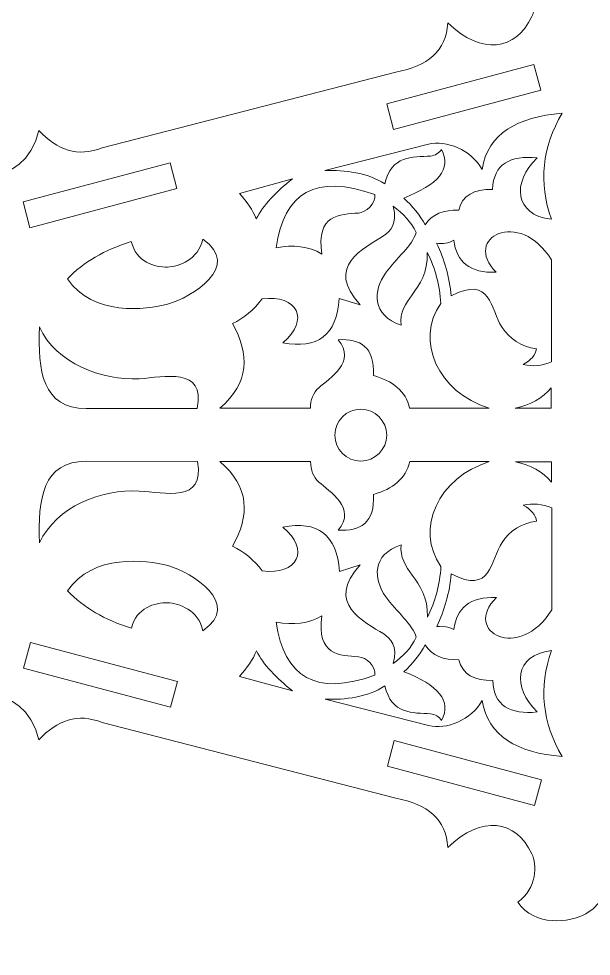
# Model space of a CAD drawing. Header units: centimetres. Extents: x -26.2 to 23.2, y -17.3 to 12.7.
# Drawn here: x -15.85 to -8.33, y -13.72 to -1.4 of the extents above; entities that cross this region are included whole.
import ezdxf

# ---------------------------------------------------------------- set-up
doc = ezdxf.new("R2010")
doc.units = ezdxf.units.CM
doc.header["$MEASUREMENT"] = 0
doc.layers.add('layer 1', color=7, linetype='Continuous')

msp = doc.modelspace()

# ---------------------------------------------------------------- linework, layer by layer
at = {"layer": 'layer 1', "color": 242, "lineweight": 9}
for points, knots in [([(-25.68842, 11.58267), (-25.68842, 11.58267), (-24.76868, 11.59444), (-24.76868, 11.59444), (-24.76868, 11.59444), (-24.76868, 11.59444), (-24.77506, 11.94825), (-24.77506, 11.94825), (-24.77506, 11.94825), (-24.57533, 11.95363), (-24.46562, 12.28731), (-24.78564, 12.33083), (-24.78564, 12.33083), (-24.64067, 12.58653), (-24.392, 12.57609), (-24.25672, 12.35694), (-24.25672, 12.35694), (-23.92633, 12.71268), (-23.56052, 12.698), (-23.29648, 12.37034), (-23.29648, 12.37034), (-23.14371, 12.60397), (-22.91977, 12.58457), (-22.78203, 12.37145), (-22.78203, 12.37145), (-23.08507, 12.3346), (-23.0726, 11.99253), (-22.78486, 11.98418), (-22.78486, 11.98418), (-22.78486, 11.98418), (-22.77848, 11.63037), (-22.77848, 11.63037), (-22.77848, 11.63037), (-22.77848, 11.63037), (-21.84471, 11.64515), (-21.84471, 11.64515), (-21.84471, 11.64515), (-21.7821, 11.20457), (-21.5178, 10.95091), (-21.31634, 10.82923), (-21.31634, 10.82923), (-20.90784, 10.58251), (-20.55741, 10.85912), (-20.48422, 10.9804), (-20.48422, 10.9804), (-20.21795, 10.68177), (-20.43209, 10.27624), (-20.69476, 10.24133), (-20.69476, 10.24133), (-20.47793, 10.05773), (-20.27872, 9.768), (-20.14718, 9.48609), (-20.14718, 9.48609), (-20.01917, 9.2117), (-19.92671, 8.91823), (-19.9174, 8.45721), (-19.9174, 8.45721), (-19.89791, 7.49319), (-20.34742, 6.95731), (-20.38053, 6.02685), (-20.38053, 6.02685), (-20.41802, 4.97362), (-19.74645, 3.88275), (-19.18205, 3.34979), (-19.18205, 3.34979), (-18.37197, 2.58485), (-18.41321, 3.37431), (-18.41342, 3.46185), (-18.41342, 3.46185), (-18.14548, 3.44319), (-18.0394, 3.38956), (-17.91772, 3.22202), (-17.91772, 3.22202), (-17.72153, 2.95186), (-17.93809, 2.62671), (-18.02, 2.55798), (-18.02, 2.55798), (-17.73861, 2.39662), (-17.66626, 2.28657), (-17.51903, 2.11288), (-17.51903, 2.11288), (-17.42113, 1.99738), (-17.29593, 1.71386), (-17.14541, 1.2712), (-17.14541, 1.2712), (-17.08741, 1.10064), (-17.04203, 0.84229), (-16.87727, 0.75601), (-16.87727, 0.75601), (-16.59882, 0.61018), (-16.35077, 0.82958), (-16.32085, 1.1004), (-16.32085, 1.1004), (-16.25187, 1.07441), (-16.14054, 0.99963), (-16.06827, 0.92069), (-16.06827, 0.92069), (-15.97006, 0.81338), (-15.97217, 0.66837), (-16.08843, 0.5729), (-16.08843, 0.5729), (-16.11032, 0.55491), (-16.26414, 0.45156), (-16.28966, 0.43661), (-16.28966, 0.43661), (-16.08037, 0.40942), (-15.81298, 0.33017), (-15.61864, 0.10549), (-15.61864, 0.10549), (-15.80607, -0.125), (-16.07091, -0.21234), (-16.27929, -0.24588), (-16.27929, -0.24588), (-16.25332, -0.26005), (-16.09644, -0.35867), (-16.07401, -0.37599), (-16.07401, -0.37599), (-15.9549, -0.46788), (-15.94838, -0.61276), (-16.04329, -0.723), (-16.04329, -0.723), (-16.11313, -0.80411), (-16.22213, -0.88223), (-16.29028, -0.91031), (-16.29028, -0.91031), (-16.32842, -0.64052), (-16.58303, -0.42876), (-16.85692, -0.58299), (-16.85692, -0.58299), (-17.01898, -0.67424), (-17.05647, -0.93384), (-17.10927, -1.1061), (-17.10927, -1.1061), (-17.24627, -1.55312), (-17.36282, -1.84032), (-17.45714, -1.95874), (-17.45714, -1.95874), (-17.59902, -2.13682), (-17.66799, -2.24903), (-17.94435, -2.41886), (-17.94435, -2.41886), (-17.86038, -2.48504), (-17.63405, -2.80348), (-17.82194, -3.07949), (-17.82194, -3.07949), (-17.93846, -3.25066), (-18.0429, -3.30747), (-18.31011, -3.33427), (-18.31011, -3.33427), (-18.31256, -3.24676), (-18.29534, -2.45641), (-19.0818, -3.24562), (-19.0818, -3.24562), (-19.62974, -3.79549), (-20.2678, -4.90627), (-20.19835, -5.95787), (-20.19835, -5.95787), (-20.13697, -6.88692), (-19.67138, -7.40888), (-19.66156, -8.37304), (-19.66156, -8.37304), (-19.65686, -8.83412), (-19.74035, -9.13027), (-19.85996, -9.40843), (-19.85996, -9.40843), (-19.98285, -9.6942), (-20.17319, -9.98985), (-20.38434, -10.17997), (-20.38434, -10.17997), (-20.12072, -10.20688), (-19.89436, -10.60571), (-20.15143, -10.91229), (-20.15143, -10.91229), (-20.22827, -10.7933), (-20.58695, -10.52745), (-20.98775, -10.78648), (-20.98775, -10.78648), (-21.18544, -10.91423), (-21.37856, -11.14079), (-21.42774, -11.58306), (-21.42774, -11.58306), (-21.42774, -11.58306), (-22.36194, -11.58493), (-22.36194, -11.58493), (-22.36194, -11.58493), (-22.36194, -11.58493), (-22.35556, -11.93875), (-22.35556, -11.93875), (-22.35556, -11.93875), (-22.64291, -11.95584), (-22.64699, -12.29814), (-22.34299, -12.32577), (-22.34299, -12.32577), (-22.47417, -12.54298), (-22.69741, -12.56918), (-22.85722, -12.34029), (-22.85722, -12.34029), (-23.11117, -12.67583), (-23.47637, -12.70163), (-23.81741, -12.35608), (-23.81741, -12.35608), (-23.94597, -12.57925), (-24.1942, -12.59724), (-24.3469, -12.34607), (-24.3469, -12.34607), (-24.02833, -12.29283), (-24.14594, -11.97397), (-24.34576, -11.97466), (-24.34576, -11.97466), (-24.34576, -11.97466), (-24.35215, -11.62085), (-24.35215, -11.62085), (-24.35215, -11.62085), (-24.35215, -11.62085), (-25.27157, -11.63744), (-25.27157, -11.63744), (-25.27157, -11.63744), (-25.77888, -10.62031), (-25.78549, -9.75529), (-25.65013, -9.09564), (-25.65013, -9.09564), (-25.49557, -8.34236), (-25.18401, -7.77715), (-24.769, -7.37015), (-24.769, -7.37015), (-23.78903, -6.40911), (-21.78032, -5.89465), (-22.92125, -3.48622), (-22.92125, -3.48622), (-22.01978, -3.34559), (-21.37814, -2.94802), (-20.96215, -2.40992), (-20.96215, -2.40992), (-20.4019, -1.68519), (-20.1543, -0.79933), (-20.59822, 0.03266), (-20.59822, 0.03266), (-20.17994, 0.87782), (-20.45449, 1.7557), (-21.03666, 2.46297), (-21.03666, 2.46297), (-21.4689, 2.98811), (-22.1224, 3.36587), (-23.02774, 3.47887), (-23.02774, 3.47887), (-21.96098, 5.92106), (-23.98448, 6.37387), (-24.99336, 7.30451), (-24.99336, 7.30451), (-25.42062, 7.69863), (-25.74934, 8.25405), (-25.92684, 9.00225), (-25.92684, 9.00225), (-26.08228, 9.65744), (-26.16439, 10.55051), (-25.68842, 11.58267)], [0, 0, 0, 0, 0.01538462, 0.01538462, 0.01538462, 0.01538462, 0.03076923, 0.03076923, 0.03076923, 0.03076923, 0.04615385, 0.04615385, 0.04615385, 0.04615385, 0.06153846, 0.06153846, 0.06153846, 0.06153846, 0.07692308, 0.07692308, 0.07692308, 0.07692308, 0.09230769, 0.09230769, 0.09230769, 0.09230769, 0.10769231, 0.10769231, 0.10769231, 0.10769231, 0.12307692, 0.12307692, 0.12307692, 0.12307692, 0.13846154, 0.13846154, 0.13846154, 0.13846154, 0.15384615, 0.15384615, 0.15384615, 0.15384615, 0.16923077, 0.16923077, 0.16923077, 0.16923077, 0.18461538, 0.18461538, 0.18461538, 0.18461538, 0.2, 0.2, 0.2, 0.2, 0.21538462, 0.21538462, 0.21538462, 0.21538462, 0.23076923, 0.23076923, 0.23076923, 0.23076923, 0.24615385, 0.24615385, 0.24615385, 0.24615385, 0.26153846, 0.26153846, 0.26153846, 0.26153846, 0.27692308, 0.27692308, 0.27692308, 0.27692308, 0.29230769, 0.29230769, 0.29230769, 0.29230769, 0.30769231, 0.30769231, 0.30769231, 0.30769231, 0.32307692, 0.32307692, 0.32307692, 0.32307692, 0.33846154, 0.33846154, 0.33846154, 0.33846154, 0.35384615, 0.35384615, 0.35384615, 0.35384615, 0.36923077, 0.36923077, 0.36923077, 0.36923077, 0.38461538, 0.38461538, 0.38461538, 0.38461538, 0.4, 0.4, 0.4, 0.4, 0.41538462, 0.41538462, 0.41538462, 0.41538462, 0.43076923, 0.43076923, 0.43076923, 0.43076923, 0.44615385, 0.44615385, 0.44615385, 0.44615385, 0.46153846, 0.46153846, 0.46153846, 0.46153846, 0.47692308, 0.47692308, 0.47692308, 0.47692308, 0.49230769, 0.49230769, 0.49230769, 0.49230769, 0.50769231, 0.50769231, 0.50769231, 0.50769231, 0.52307692, 0.52307692, 0.52307692, 0.52307692, 0.53846154, 0.53846154, 0.53846154, 0.53846154, 0.55384615, 0.55384615, 0.55384615, 0.55384615, 0.56923077, 0.56923077, 0.56923077, 0.56923077, 0.58461538, 0.58461538, 0.58461538, 0.58461538, 0.6, 0.6, 0.6, 0.6, 0.61538462, 0.61538462, 0.61538462, 0.61538462, 0.63076923, 0.63076923, 0.63076923, 0.63076923, 0.64615385, 0.64615385, 0.64615385, 0.64615385, 0.66153846, 0.66153846, 0.66153846, 0.66153846, 0.67692308, 0.67692308, 0.67692308, 0.67692308, 0.69230769, 0.69230769, 0.69230769, 0.69230769, 0.70769231, 0.70769231, 0.70769231, 0.70769231, 0.72307692, 0.72307692, 0.72307692, 0.72307692, 0.73846154, 0.73846154, 0.73846154, 0.73846154, 0.75384615, 0.75384615, 0.75384615, 0.75384615, 0.76923077, 0.76923077, 0.76923077, 0.76923077, 0.78461538, 0.78461538, 0.78461538, 0.78461538, 0.8, 0.8, 0.8, 0.8, 0.81538462, 0.81538462, 0.81538462, 0.81538462, 0.83076923, 0.83076923, 0.83076923, 0.83076923, 0.84615385, 0.84615385, 0.84615385, 0.84615385, 0.86153846, 0.86153846, 0.86153846, 0.86153846, 0.87692308, 0.87692308, 0.87692308, 0.87692308, 0.89230769, 0.89230769, 0.89230769, 0.89230769, 0.90769231, 0.90769231, 0.90769231, 0.90769231, 0.92307692, 0.92307692, 0.92307692, 0.92307692, 0.93846154, 0.93846154, 0.93846154, 0.93846154, 0.95384615, 0.95384615, 0.95384615, 0.95384615, 0.96923077, 0.96923077, 0.96923077, 0.96923077, 1, 1, 1, 1]), ([(-17.42366, -6.87285), (-17.42366, -6.87285), (-17.10451, -6.22602), (-17.10451, -6.22602), (-17.10451, -6.22602), (-17.24786, -6.10115), (-17.52272, -5.78415), (-17.33263, -5.4789), (-17.33263, -5.4789), (-17.13137, -5.15574), (-17.03047, -4.99734), (-17.07357, -4.7048), (-17.07357, -4.7048), (-17.10806, -4.47069), (-17.34106, -4.25549), (-17.70561, -4.25341), (-17.70561, -4.25341), (-17.70561, -4.25341), (-17.70561, -2.42116), (-17.70561, -2.42116), (-17.70561, -2.42116), (-17.51867, -2.40124), (-17.27119, -2.39665), (-17.1032, -2.54837), (-17.1032, -2.54837), (-16.9689, -2.66966), (-16.88665, -2.79445), (-16.85369, -2.9163), (-16.85369, -2.9163), (-16.68022, -3.55752), (-15.78228, -3.69007), (-15.5815, -2.86972), (-15.5815, -2.86972), (-15.34011, -3.12954), (-15.07183, -3.2263), (-14.74888, -3.09585), (-14.74888, -3.09585), (-14.74888, -3.09585), (-10.89257, -2.10366), (-10.89257, -2.10366), (-10.89257, -2.10366), (-10.4801, -2.02353), (-10.22685, -1.82662), (-10.21126, -1.45543), (-10.21126, -1.45543), (-9.76128, -1.88879), (-9.31692, -1.815), (-9.10587, -1.37278), (-9.10587, -1.37278), (-9.03833, -1.23127), (-9.0322, -0.92292), (-9.29101, -0.73527), (-9.29101, -0.73527), (-9.0736, -0.41383), (-8.60571, -0.46551), (-8.39626, -0.58468), (-8.39626, -0.58468), (-7.83002, -0.90683), (-8.30358, -1.61953), (-7.96907, -1.59091), (-7.96907, -1.59091), (-7.88062, -1.58334), (-7.78954, -1.55433), (-7.69523, -1.49679), (-7.69523, -1.49679), (-7.48714, -1.39015), (-7.29569, -1.283), (-7.08639, -1.18429), (-7.08639, -1.18429), (-6.79229, -1.0456), (-6.49584, -0.9015), (-6.17192, -0.83733), (-6.17192, -0.83733), (-6.08531, -0.82017), (-5.99342, -0.80505), (-5.90284, -0.79131), (-5.90284, -0.79131), (-5.6814, -0.75772), (-5.53044, -0.64088), (-5.50045, -0.46194), (-5.50045, -0.46194), (-5.48125, -0.34737), (-5.49806, -0.21612), (-5.63396, -0.04653), (-5.63396, -0.04653), (-5.26893, -0.02586), (-4.9434, -0.34004), (-4.94438, -0.74768), (-4.94438, -0.74768), (-4.06831, -0.78374), (-3.47167, -1.11164), (-3.01471, -1.5688), (-3.01471, -1.5688), (-2.54198, -2.04172), (-2.18694, -2.65821), (-1.8471, -2.74405), (-1.8471, -2.74405), (-1.96453, -2.54364), (-1.87782, -2.32716), (-1.78342, -2.24453), (-1.78342, -2.24453), (-1.67003, -2.14527), (-1.493, -2.13592), (-1.4093, -2.15968), (-1.4093, -2.15968), (-1.30216, -2.1901), (-1.21073, -2.28445), (-1.17677, -2.34386), (-1.17677, -2.34386), (-1.11014, -2.46043), (-1.11394, -2.66425), (-1.13843, -2.7454), (-1.13843, -2.7454), (-1.17162, -2.85537), (-1.26101, -2.97746), (-1.31573, -3.0201), (-1.31573, -3.0201), (-1.52036, -3.17958), (-1.70074, -3.1979), (-1.94962, -3.18847), (-1.94962, -3.18847), (-1.38406, -4.05657), (-0.40731, -4.581), (0.64885, -4.5349), (0.64885, -4.5349), (0.92675, -4.52277), (1.16836, -4.48518), (1.33437, -4.42818), (1.33437, -4.42818), (1.50225, -4.37054), (1.68657, -4.22679), (1.67459, -4.1146), (1.67459, -4.1146), (1.66696, -4.04314), (1.54823, -3.96956), (1.33866, -3.97974), (1.33866, -3.97974), (1.50844, -3.67161), (1.79154, -3.57034), (2.00303, -3.63809), (2.00303, -3.63809), (2.21918, -3.70733), (2.39223, -3.91944), (2.39616, -4.25093), (2.39616, -4.25093), (2.71893, -4.1322), (3.20021, -4.15682), (3.51355, -4.27928), (3.51355, -4.27928), (3.86469, -4.41651), (4.1358, -4.68394), (4.29801, -5.02922), (4.29801, -5.02922), (4.4384, -5.32806), (4.34964, -5.63378), (4.48354, -5.86587), (4.48354, -5.86587), (4.58762, -6.04627), (4.73297, -6.1594), (4.94679, -6.17739), (4.94679, -6.17739), (5.10301, -6.19053), (5.27288, -6.0725), (5.42894, -5.82774), (5.42894, -5.82774), (5.61896, -6.03355), (5.60106, -6.27897), (5.42067, -6.55535), (5.42067, -6.55535), (5.70006, -6.56158), (5.9323, -6.65492), (6.09702, -6.87285), (6.09702, -6.87285), (5.9323, -7.09078), (5.70006, -7.18412), (5.42067, -7.19035), (5.42067, -7.19035), (5.60106, -7.46673), (5.61896, -7.71215), (5.42894, -7.91796), (5.42894, -7.91796), (5.27288, -7.6732), (5.10301, -7.55517), (4.94679, -7.56831), (4.94679, -7.56831), (4.73297, -7.5863), (4.58762, -7.69943), (4.48354, -7.87983), (4.48354, -7.87983), (4.34964, -8.11192), (4.4384, -8.41764), (4.29801, -8.71648), (4.29801, -8.71648), (4.1358, -9.06176), (3.86469, -9.32919), (3.51355, -9.46642), (3.51355, -9.46642), (3.20021, -9.58888), (2.71893, -9.6135), (2.39616, -9.49477), (2.39616, -9.49477), (2.39223, -9.82626), (2.21918, -10.03837), (2.00303, -10.10761), (2.00303, -10.10761), (1.79154, -10.17536), (1.50844, -10.07409), (1.33866, -9.76596), (1.33866, -9.76596), (1.54823, -9.77614), (1.66696, -9.70256), (1.67459, -9.6311), (1.67459, -9.6311), (1.68657, -9.51891), (1.50225, -9.37516), (1.33437, -9.31752), (1.33437, -9.31752), (1.16836, -9.26052), (0.92675, -9.22293), (0.64885, -9.2108), (0.64885, -9.2108), (-0.40731, -9.1647), (-1.38406, -9.68913), (-1.94962, -10.55723), (-1.94962, -10.55723), (-1.70074, -10.5478), (-1.52036, -10.56612), (-1.31573, -10.7256), (-1.31573, -10.7256), (-1.26101, -10.76824), (-1.17162, -10.89033), (-1.13843, -11.0003), (-1.13843, -11.0003), (-1.11394, -11.08145), (-1.11014, -11.28527), (-1.17677, -11.40184), (-1.17677, -11.40184), (-1.21073, -11.46125), (-1.30216, -11.5556), (-1.4093, -11.58602), (-1.4093, -11.58602), (-1.493, -11.60978), (-1.67003, -11.60043), (-1.78342, -11.50117), (-1.78342, -11.50117), (-1.87782, -11.41854), (-1.96453, -11.20206), (-1.8471, -11.00165), (-1.8471, -11.00165), (-2.18694, -11.08749), (-2.54198, -11.70398), (-3.01471, -12.1769), (-3.01471, -12.1769), (-3.47167, -12.63406), (-4.06831, -12.96196), (-4.94438, -12.99802), (-4.94438, -12.99802), (-4.9434, -13.40566), (-5.26893, -13.71984), (-5.63396, -13.69917), (-5.63396, -13.69917), (-5.49806, -13.52958), (-5.48125, -13.39833), (-5.50045, -13.28376), (-5.50045, -13.28376), (-5.53044, -13.10482), (-5.6814, -12.98798), (-5.90284, -12.95439), (-5.90284, -12.95439), (-5.99342, -12.94065), (-6.08531, -12.92553), (-6.17192, -12.90837), (-6.17192, -12.90837), (-6.49584, -12.8442), (-6.79229, -12.7001), (-7.08639, -12.56141), (-7.08639, -12.56141), (-7.29569, -12.4627), (-7.48714, -12.35555), (-7.69523, -12.24891), (-7.69523, -12.24891), (-7.78954, -12.19137), (-7.88062, -12.16236), (-7.96907, -12.15479), (-7.96907, -12.15479), (-8.30358, -12.12617), (-7.83002, -12.83887), (-8.39626, -13.16102), (-8.39626, -13.16102), (-8.60571, -13.28019), (-9.0736, -13.33187), (-9.29101, -13.01043), (-9.29101, -13.01043), (-9.0322, -12.82278), (-9.03833, -12.51443), (-9.10587, -12.37292), (-9.10587, -12.37292), (-9.31692, -11.9307), (-9.76128, -11.85691), (-10.21126, -12.29027), (-10.21126, -12.29027), (-10.22685, -11.91908), (-10.4801, -11.72217), (-10.89257, -11.64204), (-10.89257, -11.64204), (-10.89257, -11.64204), (-14.74888, -10.64985), (-14.74888, -10.64985), (-14.74888, -10.64985), (-15.07183, -10.5194), (-15.34011, -10.61616), (-15.5815, -10.87598), (-15.5815, -10.87598), (-15.78228, -10.05563), (-16.68022, -10.18818), (-16.85369, -10.8294), (-16.85369, -10.8294), (-16.88665, -10.95125), (-16.9689, -11.07604), (-17.1032, -11.19733), (-17.1032, -11.19733), (-17.27119, -11.34905), (-17.51867, -11.34446), (-17.70561, -11.32454), (-17.70561, -11.32454), (-17.70561, -11.32454), (-17.70561, -9.49229), (-17.70561, -9.49229), (-17.70561, -9.49229), (-17.34106, -9.49021), (-17.10806, -9.27501), (-17.07357, -9.0409), (-17.07357, -9.0409), (-17.03047, -8.74836), (-17.13137, -8.58996), (-17.33263, -8.2668), (-17.33263, -8.2668), (-17.52272, -7.96155), (-17.24786, -7.64455), (-17.10451, -7.51968), (-17.10451, -7.51968), (-17.10451, -7.51968), (-17.42366, -6.87285), (-17.42366, -6.87285)], [0, 0, 0, 0, 0.01149425, 0.01149425, 0.01149425, 0.01149425, 0.02298851, 0.02298851, 0.02298851, 0.02298851, 0.03448276, 0.03448276, 0.03448276, 0.03448276, 0.04597701, 0.04597701, 0.04597701, 0.04597701, 0.05747126, 0.05747126, 0.05747126, 0.05747126, 0.06896552, 0.06896552, 0.06896552, 0.06896552, 0.08045977, 0.08045977, 0.08045977, 0.08045977, 0.09195402, 0.09195402, 0.09195402, 0.09195402, 0.10344828, 0.10344828, 0.10344828, 0.10344828, 0.11494253, 0.11494253, 0.11494253, 0.11494253, 0.12643678, 0.12643678, 0.12643678, 0.12643678, 0.13793103, 0.13793103, 0.13793103, 0.13793103, 0.14942529, 0.14942529, 0.14942529, 0.14942529, 0.16091954, 0.16091954, 0.16091954, 0.16091954, 0.17241379, 0.17241379, 0.17241379, 0.17241379, 0.18390805, 0.18390805, 0.18390805, 0.18390805, 0.1954023, 0.1954023, 0.1954023, 0.1954023, 0.20689655, 0.20689655, 0.20689655, 0.20689655, 0.2183908, 0.2183908, 0.2183908, 0.2183908, 0.22988506, 0.22988506, 0.22988506, 0.22988506, 0.24137931, 0.24137931, 0.24137931, 0.24137931, 0.25287356, 0.25287356, 0.25287356, 0.25287356, 0.26436782, 0.26436782, 0.26436782, 0.26436782, 0.27586207, 0.27586207, 0.27586207, 0.27586207, 0.28735632, 0.28735632, 0.28735632, 0.28735632, 0.29885057, 0.29885057, 0.29885057, 0.29885057, 0.31034483, 0.31034483, 0.31034483, 0.31034483, 0.32183908, 0.32183908, 0.32183908, 0.32183908, 0.33333333, 0.33333333, 0.33333333, 0.33333333, 0.34482759, 0.34482759, 0.34482759, 0.34482759, 0.35632184, 0.35632184, 0.35632184, 0.35632184, 0.36781609, 0.36781609, 0.36781609, 0.36781609, 0.37931034, 0.37931034, 0.37931034, 0.37931034, 0.3908046, 0.3908046, 0.3908046, 0.3908046, 0.40229885, 0.40229885, 0.40229885, 0.40229885, 0.4137931, 0.4137931, 0.4137931, 0.4137931, 0.42528736, 0.42528736, 0.42528736, 0.42528736, 0.43678161, 0.43678161, 0.43678161, 0.43678161, 0.44827586, 0.44827586, 0.44827586, 0.44827586, 0.45977011, 0.45977011, 0.45977011, 0.45977011, 0.47126437, 0.47126437, 0.47126437, 0.47126437, 0.48275862, 0.48275862, 0.48275862, 0.48275862, 0.49425287, 0.49425287, 0.49425287, 0.49425287, 0.50574713, 0.50574713, 0.50574713, 0.50574713, 0.51724138, 0.51724138, 0.51724138, 0.51724138, 0.52873563, 0.52873563, 0.52873563, 0.52873563, 0.54022989, 0.54022989, 0.54022989, 0.54022989, 0.55172414, 0.55172414, 0.55172414, 0.55172414, 0.56321839, 0.56321839, 0.56321839, 0.56321839, 0.57471264, 0.57471264, 0.57471264, 0.57471264, 0.5862069, 0.5862069, 0.5862069, 0.5862069, 0.59770115, 0.59770115, 0.59770115, 0.59770115, 0.6091954, 0.6091954, 0.6091954, 0.6091954, 0.62068966, 0.62068966, 0.62068966, 0.62068966, 0.63218391, 0.63218391, 0.63218391, 0.63218391, 0.64367816, 0.64367816, 0.64367816, 0.64367816, 0.65517241, 0.65517241, 0.65517241, 0.65517241, 0.66666667, 0.66666667, 0.66666667, 0.66666667, 0.67816092, 0.67816092, 0.67816092, 0.67816092, 0.68965517, 0.68965517, 0.68965517, 0.68965517, 0.70114943, 0.70114943, 0.70114943, 0.70114943, 0.71264368, 0.71264368, 0.71264368, 0.71264368, 0.72413793, 0.72413793, 0.72413793, 0.72413793, 0.73563218, 0.73563218, 0.73563218, 0.73563218, 0.74712644, 0.74712644, 0.74712644, 0.74712644, 0.75862069, 0.75862069, 0.75862069, 0.75862069, 0.77011494, 0.77011494, 0.77011494, 0.77011494, 0.7816092, 0.7816092, 0.7816092, 0.7816092, 0.79310345, 0.79310345, 0.79310345, 0.79310345, 0.8045977, 0.8045977, 0.8045977, 0.8045977, 0.81609195, 0.81609195, 0.81609195, 0.81609195, 0.82758621, 0.82758621, 0.82758621, 0.82758621, 0.83908046, 0.83908046, 0.83908046, 0.83908046, 0.85057471, 0.85057471, 0.85057471, 0.85057471, 0.86206897, 0.86206897, 0.86206897, 0.86206897, 0.87356322, 0.87356322, 0.87356322, 0.87356322, 0.88505747, 0.88505747, 0.88505747, 0.88505747, 0.89655172, 0.89655172, 0.89655172, 0.89655172, 0.90804598, 0.90804598, 0.90804598, 0.90804598, 0.91954023, 0.91954023, 0.91954023, 0.91954023, 0.93103448, 0.93103448, 0.93103448, 0.93103448, 0.94252874, 0.94252874, 0.94252874, 0.94252874, 0.95402299, 0.95402299, 0.95402299, 0.95402299, 0.96551724, 0.96551724, 0.96551724, 0.96551724, 0.97701149, 0.97701149, 0.97701149, 0.97701149, 1, 1, 1, 1]), ([(-8.98955, -2.34119), (-8.98955, -2.34119), (-10.92199, -2.8566), (-10.92199, -2.8566), (-10.92199, -2.8566), (-10.92199, -2.8566), (-11.01219, -2.51841), (-11.01219, -2.51841), (-11.01219, -2.51841), (-11.01219, -2.51841), (-9.07975, -2.003), (-9.07975, -2.003), (-9.07975, -2.003), (-9.07975, -2.003), (-8.98955, -2.34119), (-8.98955, -2.34119)], [0, 0, 0, 0, 0.2, 0.2, 0.2, 0.2, 0.4, 0.4, 0.4, 0.4, 0.6, 0.6, 0.6, 0.6, 1, 1, 1, 1]), ([(-9.76038, -3.37994), (-9.683, -2.90856), (-9.29758, -2.69212), (-8.70868, -2.64407), (-8.70868, -2.64407), (-8.96848, -3.08645), (-9.0216, -3.54995), (-8.84924, -4.03644), (-8.84924, -4.03644), (-9.3407, -3.97563), (-9.36826, -3.55354), (-9.03609, -3.22864), (-9.03609, -3.22864), (-9.39154, -3.19486), (-9.61002, -3.30789), (-9.6215, -3.64453), (-9.6215, -3.64453), (-9.86582, -3.63619), (-10.01878, -3.7212), (-10.06465, -3.91573), (-10.06465, -3.91573), (-10.26769, -3.90844), (-10.41943, -3.96822), (-10.50783, -4.11086), (-10.50783, -4.11086), (-10.57643, -3.98097), (-10.67402, -3.86485), (-10.78895, -3.75698), (-10.78895, -3.75698), (-10.33822, -3.58422), (-10.15475, -3.37447), (-10.29285, -3.11867), (-10.29285, -3.11867), (-10.32532, -3.16307), (-10.37598, -3.20087), (-10.43738, -3.20475), (-10.43738, -3.20475), (-10.66954, -3.21941), (-10.95454, -3.19269), (-11.037, -3.57136), (-11.037, -3.57136), (-11.26619, -3.42031), (-11.56187, -3.38873), (-11.82414, -3.39649), (-11.82414, -3.39649), (-11.82414, -3.39649), (-10.46312, -3.0494), (-10.46312, -3.0494), (-10.46312, -3.0494), (-10.23295, -2.99071), (-9.90201, -3.12314), (-9.76038, -3.37994)], [0, 0, 0, 0, 0.07142857, 0.07142857, 0.07142857, 0.07142857, 0.14285714, 0.14285714, 0.14285714, 0.14285714, 0.21428571, 0.21428571, 0.21428571, 0.21428571, 0.28571429, 0.28571429, 0.28571429, 0.28571429, 0.35714286, 0.35714286, 0.35714286, 0.35714286, 0.42857143, 0.42857143, 0.42857143, 0.42857143, 0.5, 0.5, 0.5, 0.5, 0.57142857, 0.57142857, 0.57142857, 0.57142857, 0.64285714, 0.64285714, 0.64285714, 0.64285714, 0.71428571, 0.71428571, 0.71428571, 0.71428571, 0.78571429, 0.78571429, 0.78571429, 0.78571429, 0.85714286, 0.85714286, 0.85714286, 0.85714286, 1, 1, 1, 1]), ([(-13.76802, -3.63125), (-13.76802, -3.63125), (-15.70046, -4.14666), (-15.70046, -4.14666), (-15.70046, -4.14666), (-15.70046, -4.14666), (-15.79066, -3.80847), (-15.79066, -3.80847), (-15.79066, -3.80847), (-15.79066, -3.80847), (-13.85822, -3.29306), (-13.85822, -3.29306), (-13.85822, -3.29306), (-13.85822, -3.29306), (-13.76802, -3.63125), (-13.76802, -3.63125)], [0, 0, 0, 0, 0.2, 0.2, 0.2, 0.2, 0.4, 0.4, 0.4, 0.4, 0.6, 0.6, 0.6, 0.6, 1, 1, 1, 1]), ([(-12.46637, -4.40991), (-12.36165, -3.68612), (-11.9449, -3.43042), (-11.1699, -3.71206), (-11.1699, -3.71206), (-11.14989, -3.82991), (-11.28615, -3.9478), (-11.3852, -3.95402), (-11.3852, -3.95402), (-11.62503, -3.96908), (-11.94448, -3.97241), (-11.86444, -4.49259), (-11.86444, -4.49259), (-12.03689, -4.38747), (-12.24102, -4.36951), (-12.46637, -4.40991)], [0, 0, 0, 0, 0.2, 0.2, 0.2, 0.2, 0.4, 0.4, 0.4, 0.4, 0.6, 0.6, 0.6, 0.6, 1, 1, 1, 1]), ([(-12.72604, -4.03052), (-12.63213, -3.85061), (-12.46715, -3.67576), (-12.24979, -3.50465), (-12.24979, -3.50465), (-12.24979, -3.50465), (-12.94763, -3.69648), (-12.94763, -3.69648), (-12.94763, -3.69648), (-12.84819, -3.80677), (-12.77257, -3.91803), (-12.72604, -4.03052)], [0, 0, 0, 0, 0.25, 0.25, 0.25, 0.25, 0.5, 0.5, 0.5, 0.5, 1, 1, 1, 1]), ([(-10.30083, -5.14233), (-10.64474, -5.62601), (-10.34276, -6.31121), (-9.66582, -6.51816), (-9.66582, -6.51816), (-9.66582, -6.51816), (-10.71093, -6.51816), (-10.71093, -6.51816), (-10.71093, -6.51816), (-10.76332, -6.29213), (-10.93632, -6.15989), (-11.18718, -6.08822), (-11.18718, -6.08822), (-11.16922, -5.71261), (-11.35942, -5.60165), (-11.6502, -5.61858), (-11.6502, -5.61858), (-11.4045, -5.90986), (-11.76652, -6.12589), (-11.90529, -6.24933), (-11.90529, -6.24933), (-11.97751, -6.31357), (-12.01581, -6.41036), (-12.01401, -6.51816), (-12.01401, -6.51816), (-12.01401, -6.51816), (-13.20463, -6.51816), (-13.20463, -6.51816), (-13.20463, -6.51816), (-12.81548, -6.18679), (-12.811, -5.80881), (-13.03927, -5.40691), (-13.03927, -5.40691), (-12.88708, -5.33419), (-12.75708, -5.22604), (-12.64901, -5.0828), (-12.64901, -5.0828), (-12.18473, -5.01914), (-12.01581, -5.35977), (-12.37781, -5.65827), (-12.37781, -5.65827), (-11.92267, -5.74544), (-11.66712, -5.5623), (-11.63531, -5.07618), (-11.63531, -5.07618), (-11.63531, -5.07618), (-11.36082, -5.16052), (-11.36082, -5.16052), (-11.36082, -5.16052), (-11.83235, -4.65103), (-11.30787, -4.41776), (-11.05396, -4.25382), (-11.05396, -4.25382), (-10.97059, -4.19999), (-10.8633, -4.09595), (-10.92921, -3.86571), (-10.92921, -3.86571), (-10.79681, -3.95971), (-10.6912, -4.07157), (-10.62494, -4.20967), (-10.62494, -4.20967), (-10.67052, -4.37523), (-10.89047, -4.55288), (-11.02691, -4.74378), (-11.02691, -4.74378), (-11.19046, -4.97261), (-11.21266, -5.29615), (-10.82338, -5.42676), (-10.82338, -5.42676), (-10.84477, -5.26224), (-10.76155, -5.14252), (-10.67918, -5.02744), (-10.67918, -5.02744), (-10.58034, -4.88935), (-10.47159, -4.74133), (-10.47942, -4.47425), (-10.47942, -4.47425), (-10.37476, -4.67888), (-10.31729, -4.90241), (-10.30083, -5.14233)], [0, 0, 0, 0, 0.04761905, 0.04761905, 0.04761905, 0.04761905, 0.0952381, 0.0952381, 0.0952381, 0.0952381, 0.14285714, 0.14285714, 0.14285714, 0.14285714, 0.19047619, 0.19047619, 0.19047619, 0.19047619, 0.23809524, 0.23809524, 0.23809524, 0.23809524, 0.28571429, 0.28571429, 0.28571429, 0.28571429, 0.33333333, 0.33333333, 0.33333333, 0.33333333, 0.38095238, 0.38095238, 0.38095238, 0.38095238, 0.42857143, 0.42857143, 0.42857143, 0.42857143, 0.47619048, 0.47619048, 0.47619048, 0.47619048, 0.52380952, 0.52380952, 0.52380952, 0.52380952, 0.57142857, 0.57142857, 0.57142857, 0.57142857, 0.61904762, 0.61904762, 0.61904762, 0.61904762, 0.66666667, 0.66666667, 0.66666667, 0.66666667, 0.71428571, 0.71428571, 0.71428571, 0.71428571, 0.76190476, 0.76190476, 0.76190476, 0.76190476, 0.80952381, 0.80952381, 0.80952381, 0.80952381, 0.85714286, 0.85714286, 0.85714286, 0.85714286, 0.9047619, 0.9047619, 0.9047619, 0.9047619, 1, 1, 1, 1]), ([(-9.57342, -4.73215), (-10.02869, -4.27885), (-9.26861, -3.88457), (-8.84581, -4.57009), (-8.84581, -4.57009), (-8.84581, -4.57009), (-8.84581, -5.90955), (-8.84581, -5.90955), (-8.84581, -5.90955), (-8.97039, -5.96105), (-9.09496, -5.97378), (-9.21953, -5.94593), (-9.21953, -5.94593), (-9.1189, -5.88848), (-9.05668, -5.81926), (-9.04424, -5.73757), (-9.04424, -5.73757), (-9.24984, -5.71016), (-9.3969, -5.60567), (-9.49734, -5.45689), (-9.49734, -5.45689), (-9.65495, -5.22344), (-9.6335, -4.7626), (-10.16543, -5.04303), (-10.16543, -5.04303), (-10.18911, -4.7936), (-10.25419, -4.56373), (-10.35725, -4.35181), (-10.35725, -4.35181), (-10.27537, -4.35931), (-10.19878, -4.35091), (-10.13235, -4.31212), (-10.13235, -4.31212), (-10.09603, -4.59367), (-9.92283, -4.74606), (-9.57342, -4.73215)], [0, 0, 0, 0, 0.1, 0.1, 0.1, 0.1, 0.2, 0.2, 0.2, 0.2, 0.3, 0.3, 0.3, 0.3, 0.4, 0.4, 0.4, 0.4, 0.5, 0.5, 0.5, 0.5, 0.6, 0.6, 0.6, 0.6, 0.7, 0.7, 0.7, 0.7, 0.8, 0.8, 0.8, 0.8, 1, 1, 1, 1]), ([(-14.36813, -4.32979), (-14.3063, -4.59517), (-14.05558, -4.67012), (-13.89266, -4.66367), (-13.89266, -4.66367), (-13.74244, -4.65773), (-13.4856, -4.56637), (-13.42885, -4.29672), (-13.42885, -4.29672), (-12.91073, -4.65023), (-13.57103, -5.06442), (-13.89109, -5.15152), (-13.89109, -5.15152), (-14.17285, -5.2282), (-14.87629, -5.31203), (-15.20818, -4.81928), (-15.20818, -4.81928), (-14.99794, -4.6016), (-14.71947, -4.43722), (-14.36813, -4.32979)], [0, 0, 0, 0, 0.16666667, 0.16666667, 0.16666667, 0.16666667, 0.33333333, 0.33333333, 0.33333333, 0.33333333, 0.5, 0.5, 0.5, 0.5, 0.66666667, 0.66666667, 0.66666667, 0.66666667, 1, 1, 1, 1]), ([(-13.50092, -6.52138), (-13.39482, -5.96767), (-13.93775, -6.11264), (-14.2649, -6.1311), (-14.2649, -6.1311), (-14.75631, -6.15884), (-15.35687, -5.93048), (-15.57542, -5.45064), (-15.57542, -5.45064), (-15.59753, -6.02824), (-15.53545, -6.52417), (-14.96027, -6.5222), (-14.96027, -6.5222), (-14.96027, -6.5222), (-13.50092, -6.52138), (-13.50092, -6.52138)], [0, 0, 0, 0, 0.2, 0.2, 0.2, 0.2, 0.4, 0.4, 0.4, 0.4, 0.6, 0.6, 0.6, 0.6, 1, 1, 1, 1]), ([(-9.32272, -6.51739), (-9.1277, -6.47376), (-8.96541, -6.39015), (-8.84977, -6.2495), (-8.84977, -6.2495), (-8.84977, -6.2495), (-8.84977, -6.51739), (-8.84977, -6.51739), (-8.84977, -6.51739), (-8.84977, -6.51739), (-9.32272, -6.51739), (-9.32272, -6.51739)], [0, 0, 0, 0, 0.25, 0.25, 0.25, 0.25, 0.5, 0.5, 0.5, 0.5, 1, 1, 1, 1]), ([(-11.69332, -6.87285), (-11.69332, -6.68473), (-11.5408, -6.53221), (-11.35268, -6.53221), (-11.35268, -6.53221), (-11.16456, -6.53221), (-11.01204, -6.68473), (-11.01204, -6.87285), (-11.01204, -6.87285), (-11.01204, -7.06097), (-11.16456, -7.21349), (-11.35268, -7.21349), (-11.35268, -7.21349), (-11.5408, -7.21349), (-11.69332, -7.06097), (-11.69332, -6.87285)], [0, 0, 0, 0, 0.2, 0.2, 0.2, 0.2, 0.4, 0.4, 0.4, 0.4, 0.6, 0.6, 0.6, 0.6, 1, 1, 1, 1]), ([(-13.49935, -7.21755), (-13.39325, -7.77126), (-13.93618, -7.62629), (-14.26333, -7.60783), (-14.26333, -7.60783), (-14.75474, -7.58009), (-15.3553, -7.80845), (-15.57385, -8.28829), (-15.57385, -8.28829), (-15.59596, -7.71069), (-15.53388, -7.21476), (-14.9587, -7.21673), (-14.9587, -7.21673), (-14.9587, -7.21673), (-13.49935, -7.21755), (-13.49935, -7.21755)], [0, 0, 0, 0, 0.2, 0.2, 0.2, 0.2, 0.4, 0.4, 0.4, 0.4, 0.6, 0.6, 0.6, 0.6, 1, 1, 1, 1]), ([(-10.29926, -8.5966), (-10.64317, -8.11292), (-10.34119, -7.42772), (-9.66425, -7.22077), (-9.66425, -7.22077), (-9.66425, -7.22077), (-10.70936, -7.22077), (-10.70936, -7.22077), (-10.70936, -7.22077), (-10.76175, -7.4468), (-10.93475, -7.57904), (-11.18561, -7.65071), (-11.18561, -7.65071), (-11.16765, -8.02632), (-11.35785, -8.13728), (-11.64863, -8.12035), (-11.64863, -8.12035), (-11.40293, -7.82907), (-11.76495, -7.61304), (-11.90372, -7.4896), (-11.90372, -7.4896), (-11.97594, -7.42536), (-12.01424, -7.32857), (-12.01244, -7.22077), (-12.01244, -7.22077), (-12.01244, -7.22077), (-13.20306, -7.22077), (-13.20306, -7.22077), (-13.20306, -7.22077), (-12.81391, -7.55214), (-12.80943, -7.93012), (-13.0377, -8.33202), (-13.0377, -8.33202), (-12.88551, -8.40474), (-12.75551, -8.51289), (-12.64744, -8.65613), (-12.64744, -8.65613), (-12.18316, -8.71979), (-12.01424, -8.37916), (-12.37624, -8.08066), (-12.37624, -8.08066), (-11.9211, -7.99349), (-11.66555, -8.17663), (-11.63374, -8.66275), (-11.63374, -8.66275), (-11.63374, -8.66275), (-11.35925, -8.57841), (-11.35925, -8.57841), (-11.35925, -8.57841), (-11.83078, -9.0879), (-11.3063, -9.32117), (-11.05239, -9.48511), (-11.05239, -9.48511), (-10.96902, -9.53894), (-10.86173, -9.64298), (-10.92764, -9.87322), (-10.92764, -9.87322), (-10.79524, -9.77922), (-10.68963, -9.66736), (-10.62337, -9.52926), (-10.62337, -9.52926), (-10.66895, -9.3637), (-10.8889, -9.18605), (-11.02534, -8.99515), (-11.02534, -8.99515), (-11.18889, -8.76632), (-11.21109, -8.44278), (-10.82181, -8.31217), (-10.82181, -8.31217), (-10.8432, -8.47669), (-10.75998, -8.59641), (-10.67761, -8.71149), (-10.67761, -8.71149), (-10.57877, -8.84958), (-10.47002, -8.9976), (-10.47785, -9.26468), (-10.47785, -9.26468), (-10.37319, -9.06005), (-10.31572, -8.83652), (-10.29926, -8.5966)], [0, 0, 0, 0, 0.04761905, 0.04761905, 0.04761905, 0.04761905, 0.0952381, 0.0952381, 0.0952381, 0.0952381, 0.14285714, 0.14285714, 0.14285714, 0.14285714, 0.19047619, 0.19047619, 0.19047619, 0.19047619, 0.23809524, 0.23809524, 0.23809524, 0.23809524, 0.28571429, 0.28571429, 0.28571429, 0.28571429, 0.33333333, 0.33333333, 0.33333333, 0.33333333, 0.38095238, 0.38095238, 0.38095238, 0.38095238, 0.42857143, 0.42857143, 0.42857143, 0.42857143, 0.47619048, 0.47619048, 0.47619048, 0.47619048, 0.52380952, 0.52380952, 0.52380952, 0.52380952, 0.57142857, 0.57142857, 0.57142857, 0.57142857, 0.61904762, 0.61904762, 0.61904762, 0.61904762, 0.66666667, 0.66666667, 0.66666667, 0.66666667, 0.71428571, 0.71428571, 0.71428571, 0.71428571, 0.76190476, 0.76190476, 0.76190476, 0.76190476, 0.80952381, 0.80952381, 0.80952381, 0.80952381, 0.85714286, 0.85714286, 0.85714286, 0.85714286, 0.9047619, 0.9047619, 0.9047619, 0.9047619, 1, 1, 1, 1]), ([(-9.32115, -7.22154), (-9.12613, -7.26517), (-8.96384, -7.34878), (-8.8482, -7.48943), (-8.8482, -7.48943), (-8.8482, -7.48943), (-8.8482, -7.22154), (-8.8482, -7.22154), (-8.8482, -7.22154), (-8.8482, -7.22154), (-9.32115, -7.22154), (-9.32115, -7.22154)], [0, 0, 0, 0, 0.25, 0.25, 0.25, 0.25, 0.5, 0.5, 0.5, 0.5, 1, 1, 1, 1]), ([(-9.57185, -9.00678), (-10.02712, -9.46008), (-9.26704, -9.85436), (-8.84424, -9.16884), (-8.84424, -9.16884), (-8.84424, -9.16884), (-8.84424, -7.82938), (-8.84424, -7.82938), (-8.84424, -7.82938), (-8.96882, -7.77788), (-9.09339, -7.76515), (-9.21796, -7.793), (-9.21796, -7.793), (-9.11733, -7.85045), (-9.05511, -7.91967), (-9.04267, -8.00136), (-9.04267, -8.00136), (-9.24827, -8.02877), (-9.39533, -8.13326), (-9.49577, -8.28204), (-9.49577, -8.28204), (-9.65338, -8.51549), (-9.63193, -8.97633), (-10.16386, -8.6959), (-10.16386, -8.6959), (-10.18754, -8.94533), (-10.25262, -9.1752), (-10.35568, -9.38712), (-10.35568, -9.38712), (-10.2738, -9.37962), (-10.19721, -9.38802), (-10.13078, -9.42681), (-10.13078, -9.42681), (-10.09446, -9.14526), (-9.92126, -8.99287), (-9.57185, -9.00678)], [0, 0, 0, 0, 0.1, 0.1, 0.1, 0.1, 0.2, 0.2, 0.2, 0.2, 0.3, 0.3, 0.3, 0.3, 0.4, 0.4, 0.4, 0.4, 0.5, 0.5, 0.5, 0.5, 0.6, 0.6, 0.6, 0.6, 0.7, 0.7, 0.7, 0.7, 0.8, 0.8, 0.8, 0.8, 1, 1, 1, 1]), ([(-14.36656, -9.40914), (-14.30473, -9.14376), (-14.05401, -9.06881), (-13.89109, -9.07526), (-13.89109, -9.07526), (-13.74087, -9.0812), (-13.48403, -9.17256), (-13.42728, -9.44221), (-13.42728, -9.44221), (-12.90916, -9.0887), (-13.56946, -8.67451), (-13.88952, -8.58741), (-13.88952, -8.58741), (-14.17128, -8.51073), (-14.87472, -8.4269), (-15.20661, -8.91965), (-15.20661, -8.91965), (-14.99637, -9.13733), (-14.7179, -9.30171), (-14.36656, -9.40914)], [0, 0, 0, 0, 0.16666667, 0.16666667, 0.16666667, 0.16666667, 0.33333333, 0.33333333, 0.33333333, 0.33333333, 0.5, 0.5, 0.5, 0.5, 0.66666667, 0.66666667, 0.66666667, 0.66666667, 1, 1, 1, 1]), ([(-12.4648, -9.32902), (-12.36008, -10.05281), (-11.94333, -10.30851), (-11.16833, -10.02687), (-11.16833, -10.02687), (-11.14832, -9.90902), (-11.28458, -9.79113), (-11.38363, -9.78491), (-11.38363, -9.78491), (-11.62346, -9.76985), (-11.94291, -9.76652), (-11.86287, -9.24634), (-11.86287, -9.24634), (-12.03532, -9.35146), (-12.23945, -9.36942), (-12.4648, -9.32902)], [0, 0, 0, 0, 0.2, 0.2, 0.2, 0.2, 0.4, 0.4, 0.4, 0.4, 0.6, 0.6, 0.6, 0.6, 1, 1, 1, 1]), ([(-15.69473, -9.59559), (-15.69473, -9.59559), (-13.76198, -10.10985), (-13.76198, -10.10985), (-13.76198, -10.10985), (-13.76198, -10.10985), (-13.85198, -10.44809), (-13.85198, -10.44809), (-13.85198, -10.44809), (-13.85198, -10.44809), (-15.78473, -9.93383), (-15.78473, -9.93383), (-15.78473, -9.93383), (-15.78473, -9.93383), (-15.69473, -9.59559), (-15.69473, -9.59559)], [0, 0, 0, 0, 0.2, 0.2, 0.2, 0.2, 0.4, 0.4, 0.4, 0.4, 0.6, 0.6, 0.6, 0.6, 1, 1, 1, 1]), ([(-12.72447, -9.70841), (-12.63056, -9.88832), (-12.46558, -10.06317), (-12.24822, -10.23428), (-12.24822, -10.23428), (-12.24822, -10.23428), (-12.94606, -10.04245), (-12.94606, -10.04245), (-12.94606, -10.04245), (-12.84662, -9.93216), (-12.771, -9.8209), (-12.72447, -9.70841)], [0, 0, 0, 0, 0.25, 0.25, 0.25, 0.25, 0.5, 0.5, 0.5, 0.5, 1, 1, 1, 1]), ([(-9.75881, -10.35899), (-9.68143, -10.83037), (-9.29601, -11.04681), (-8.70711, -11.09486), (-8.70711, -11.09486), (-8.96691, -10.65248), (-9.02003, -10.18898), (-8.84767, -9.70249), (-8.84767, -9.70249), (-9.33913, -9.7633), (-9.36669, -10.18539), (-9.03452, -10.51029), (-9.03452, -10.51029), (-9.38997, -10.54407), (-9.60845, -10.43104), (-9.61993, -10.0944), (-9.61993, -10.0944), (-9.86425, -10.10274), (-10.01721, -10.01773), (-10.06308, -9.8232), (-10.06308, -9.8232), (-10.26612, -9.83049), (-10.41786, -9.77071), (-10.50626, -9.62807), (-10.50626, -9.62807), (-10.57486, -9.75796), (-10.67245, -9.87408), (-10.78738, -9.98195), (-10.78738, -9.98195), (-10.33665, -10.15471), (-10.15318, -10.36446), (-10.29128, -10.62026), (-10.29128, -10.62026), (-10.32375, -10.57586), (-10.37441, -10.53806), (-10.43581, -10.53418), (-10.43581, -10.53418), (-10.66797, -10.51952), (-10.95297, -10.54624), (-11.03543, -10.16757), (-11.03543, -10.16757), (-11.26462, -10.31862), (-11.5603, -10.3502), (-11.82257, -10.34244), (-11.82257, -10.34244), (-11.82257, -10.34244), (-10.46155, -10.68953), (-10.46155, -10.68953), (-10.46155, -10.68953), (-10.23138, -10.74822), (-9.90044, -10.61579), (-9.75881, -10.35899)], [0, 0, 0, 0, 0.07142857, 0.07142857, 0.07142857, 0.07142857, 0.14285714, 0.14285714, 0.14285714, 0.14285714, 0.21428571, 0.21428571, 0.21428571, 0.21428571, 0.28571429, 0.28571429, 0.28571429, 0.28571429, 0.35714286, 0.35714286, 0.35714286, 0.35714286, 0.42857143, 0.42857143, 0.42857143, 0.42857143, 0.5, 0.5, 0.5, 0.5, 0.57142857, 0.57142857, 0.57142857, 0.57142857, 0.64285714, 0.64285714, 0.64285714, 0.64285714, 0.71428571, 0.71428571, 0.71428571, 0.71428571, 0.78571429, 0.78571429, 0.78571429, 0.78571429, 0.85714286, 0.85714286, 0.85714286, 0.85714286, 1, 1, 1, 1]), ([(-10.91299, -10.8858), (-10.91299, -10.8858), (-8.98024, -11.40006), (-8.98024, -11.40006), (-8.98024, -11.40006), (-8.98024, -11.40006), (-9.07024, -11.7383), (-9.07024, -11.7383), (-9.07024, -11.7383), (-9.07024, -11.7383), (-11.00299, -11.22404), (-11.00299, -11.22404), (-11.00299, -11.22404), (-11.00299, -11.22404), (-10.91299, -10.8858), (-10.91299, -10.8858)], [0, 0, 0, 0, 0.2, 0.2, 0.2, 0.2, 0.4, 0.4, 0.4, 0.4, 0.6, 0.6, 0.6, 0.6, 1, 1, 1, 1])]:
    msp.add_open_spline(points, degree=3, knots=knots, dxfattribs=at)

doc.saveas('drawing.dxf')
